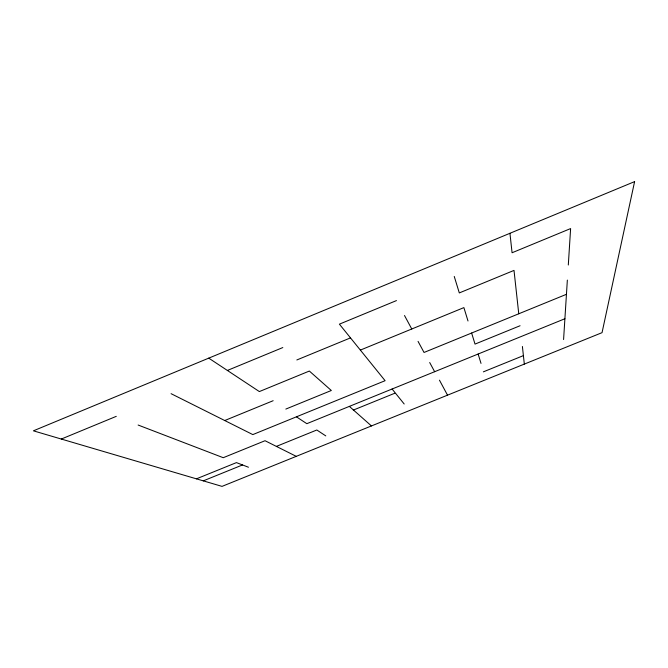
<?xml version="1.0" encoding="UTF-8"?>
<svg xmlns="http://www.w3.org/2000/svg" width="668" height="668" viewBox="0 0 668 668"><rect width="100%" height="100%" fill="white"/><g stroke="black" fill="none" stroke-linecap="round" stroke-linejoin="round"><path stroke-width="1" d="M563.583 339.544L567.349 280.092M568.309 265.004L570.614 228.573L512.072 252.754L509.943 233.291M61.314 439.043L116.282 416.348M227.379 370.456L282.814 347.56M396.466 300.583L339.402 324.155L385.102 380.693L252.821 434.592L171.083 393.677M296.834 359.969L350.5 337.883M360.369 350.09L463.893 307.606L468.001 320.991M224.732 420.531L273.162 400.708M566.447 294.312L424.038 352.462L418.059 341.39M285.829 409.075L331.328 390.496L309.351 371.049L259.351 391.573L208.75 358.14M520.071 325.742L475.023 344.095L471.625 333.031M564.903 318.745L306.837 423.679L296.417 416.824M353.305 410.094L394.78 393.243M196.442 478.839L236.439 462.607L248.454 467.224M276.377 446.399L316.816 429.992L325.784 435.895M203.281 480.86L242.517 464.945M483.365 371.851L523.403 355.626M138.126 425.032L223.254 457.705L265.037 440.721L296.266 456.353M349.364 406.386L371.441 425.942M392.099 389.01L404.19 403.998M404.507 315.513L411.764 328.998M429.691 362.524L434.643 371.709M439.46 380.167L447.518 395.164M478.138 354.023L481.018 363.409M454.248 276.443L459.308 292.926L514.009 270.406L518.76 313.785M522.401 346.483L524.33 364.093M634.6 181.621L602.043 332.656L222.026 486.379L33.4 430.827L634.6 181.621"/></g></svg>
